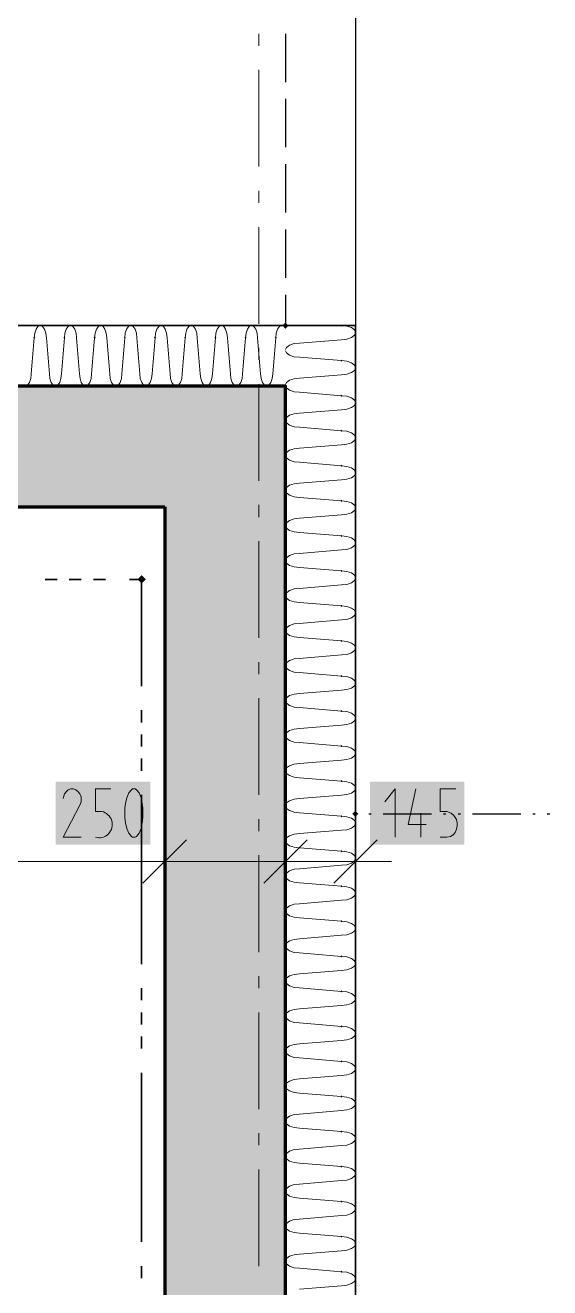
# Model space of a CAD drawing. Header units: millimetres. Extents: x 0 to 594, y 0 to 420.
# Drawn here: x 453.58 to 462.41, y 183.05 to 204.27 of the extents above; entities that cross this region are included whole.
import ezdxf

# ---------------------------------------------------------------- set-up
doc = ezdxf.new("R2010")
doc.units = ezdxf.units.MM
doc.header["$LTSCALE"] = 8
for name, color, linetype in [('PDF_Dokresleni nad rovinou rezu', 7, 'Continuous'), ('PDF_Dokresleni pod rovinou rezu', 7, 'Continuous'), ('PDF_Koty delkove', 7, 'Continuous'), ('PDF_Osy hlavni', 7, 'Continuous'), ('PDF_Pozarni useky', 3, 'Continuous'), ('PDF_Rampy', 7, 'Continuous'), ('PDF_Steny vnitrni', 7, 'Continuous'), ('PDF_Zatepleni', 7, 'Continuous')]:
    doc.layers.add(name, color=color, linetype=linetype)

msp = doc.modelspace()

# ---------------------------------------------------------------- linework, layer by layer
at = {"layer": 'PDF_Dokresleni nad rovinou rezu', "lineweight": 25}
for points in [[(459.137, 191.016), (459.157, 191.016)], [(459.36, 191.016), (459.4, 191.016)], [(459.603, 191.016), (460.416, 191.016)], [(460.619, 191.016), (460.66, 191.016)], [(460.863, 191.016), (460.904, 191.016)], [(461.107, 191.016), (461.92, 191.016)], [(462.123, 191.016), (462.163, 191.016)], [(462.366, 191.016), (462.407, 191.016)]]:
    msp.add_lwpolyline(points, dxfattribs=at)
at = {"layer": 'PDF_Dokresleni nad rovinou rezu', "lineweight": 25, "transparency": 33554559}
msp.add_solid([(459.086, 191.016), (459.137, 191.067), (459.137, 190.966), (459.187, 191.016)], dxfattribs=at)
at = {"layer": 'PDF_Dokresleni pod rovinou rezu', "lineweight": 25}
for points in [[(457.958, 204.133), (457.958, 203.32)], [(457.958, 203.035), (457.958, 202.223)], [(457.958, 201.938), (457.958, 201.126)], [(457.958, 200.841), (457.958, 200.029)], [(457.958, 199.744), (457.958, 199.224)]]:
    msp.add_lwpolyline(points, dxfattribs=at)
at = {"layer": 'PDF_Dokresleni pod rovinou rezu', "lineweight": 25, "transparency": 33554559}
msp.add_solid([(457.958, 199.275), (458.009, 199.224), (457.907, 199.224), (457.958, 199.173)], dxfattribs=at)
at = {"layer": 'PDF_Koty delkove', "lineweight": 18}
for points in [[(454.521, 190.621), (454.217, 190.621), (454.5, 191.163), (454.521, 191.217), (454.521, 191.299), (454.5, 191.352), (454.467, 191.393), (454.434, 191.421), (454.391, 191.434), (454.348, 191.434), (454.304, 191.421), (454.272, 191.393), (454.239, 191.352), (454.217, 191.272)], [(459.806, 190.621), (459.806, 191.434), (459.633, 191.217)], [(460.326, 190.838), (460.022, 190.838), (460.153, 191.434)], [(460.825, 191.434), (460.564, 191.434), (460.564, 191.055), (460.673, 191.055), (460.749, 191.027), (460.792, 190.987), (460.835, 190.919), (460.846, 190.866), (460.846, 190.811), (460.835, 190.757), (460.813, 190.703)], [(460.239, 190.621), (460.239, 191.027)], [(455.927, 189.605), (455.927, 190.215), (455.927, 190.824)], [(457.958, 189.605), (457.958, 190.215), (457.958, 190.824)], [(459.137, 189.605), (459.137, 190.215), (459.137, 190.824)], [(460.813, 190.703), (460.781, 190.662), (460.738, 190.635), (460.673, 190.621), (460.564, 190.621)], [(455.561, 189.849), (456.292, 190.58)], [(457.593, 189.849), (458.324, 190.58)], [(458.771, 189.849), (459.502, 190.58)], [(338.895, 190.215), (385.633, 190.215), (388.071, 190.215), (409.525, 190.215), (411.963, 190.215), (414.807, 190.215), (415.62, 190.215), (419.683, 190.215), (455.927, 190.215), (457.958, 190.215), (459.137, 190.215)], [(459.137, 190.215), (459.746, 190.215)]]:
    msp.add_lwpolyline(points, dxfattribs=at)
msp.add_lwpolyline([(455.02, 191.434), (454.76, 191.434), (454.76, 191.055), (454.868, 191.055, -1.032756), (454.76, 190.621)], format="xyb", dxfattribs=at)
msp.add_lwpolyline([(455.561, 190.947), (455.561, 191.109), (455.55, 191.19), (455.529, 191.285), (455.496, 191.366), (455.453, 191.421), (455.431, 191.434), (455.388, 191.434), (455.366, 191.421), (455.323, 191.366), (455.291, 191.285), (455.269, 191.19), (455.258, 191.109), (455.258, 190.947), (455.269, 190.866), (455.291, 190.77), (455.323, 190.689), (455.366, 190.635), (455.388, 190.621), (455.431, 190.621), (455.453, 190.635), (455.496, 190.689), (455.529, 190.77), (455.55, 190.866)], close=True, dxfattribs=at)
at = {"layer": 'PDF_Koty delkove', "color": 7, "lineweight": 18, "true_color": 0xffffff, "transparency": 33554559}
for points in [[(454.095, 190.499), (455.683, 190.499), (454.095, 191.555), (455.683, 191.555)], [(459.38, 190.499), (460.968, 190.499), (459.38, 191.555), (460.968, 191.555)]]:
    msp.add_solid(points, dxfattribs=at)
at = {"layer": 'PDF_Osy hlavni', "lineweight": 18}
for points in [[(457.511, 204.133), (457.511, 203.929)], [(457.511, 203.523), (457.511, 201.898)], [(457.511, 201.491), (457.511, 201.288)], [(457.511, 200.882), (457.511, 199.257)], [(457.511, 198.85), (457.511, 198.647)], [(457.511, 198.241), (457.511, 196.616)], [(457.511, 196.209), (457.511, 196.006)], [(457.511, 195.6), (457.511, 193.975)], [(457.511, 193.568), (457.511, 193.365)], [(457.511, 192.959), (457.511, 191.334)], [(457.511, 190.927), (457.511, 190.724)], [(457.511, 190.318), (457.511, 188.692)], [(457.511, 188.286), (457.511, 188.083)], [(457.511, 187.677), (457.511, 186.051)], [(457.511, 185.645), (457.511, 185.442)], [(457.511, 185.036), (457.511, 183.41)]]:
    msp.add_lwpolyline(points, dxfattribs=at)
at = {"layer": 'PDF_Pozarni useky', "lineweight": 35}
for points in [[(453.915, 194.958), (454.118, 194.958)], [(454.321, 194.958), (454.524, 194.958)], [(454.728, 194.958), (454.931, 194.958)], [(455.337, 194.958), (455.538, 194.958), (455.538, 193.162)], [(455.538, 192.756), (455.538, 192.552)], [(455.538, 192.349), (455.538, 192.146)], [(455.538, 191.943), (455.538, 191.74)], [(455.538, 191.334), (455.538, 188.489)], [(455.538, 188.083), (455.538, 187.88)], [(455.538, 187.677), (455.538, 187.473)], [(455.538, 187.27), (455.538, 187.067)], [(455.538, 186.661), (455.538, 183.817)], [(455.538, 183.41), (455.538, 183.207)]]:
    msp.add_lwpolyline(points, dxfattribs=at)
at = {"layer": 'PDF_Pozarni useky', "lineweight": 35, "transparency": 33554559}
for points in [[(455.538, 195.029), (455.609, 194.958), (455.467, 194.958), (455.538, 194.887)], [(455.467, 194.958), (455.538, 195.029), (455.538, 194.887), (455.609, 194.958)]]:
    msp.add_solid(points, dxfattribs=at)
at = {"layer": 'PDF_Rampy', "lineweight": 25}
msp.add_lwpolyline([(459.137, 258.831), (459.137, 199.224)], dxfattribs=at)
at = {"layer": 'PDF_Steny vnitrni', "lineweight": 70}
for points in [[(385.633, 149.166), (385.633, 149.166), (385.633, 147.134), (455.927, 147.134), (457.958, 147.134), (457.958, 198.208), (455.927, 198.208), (444.59, 198.208), (443.371, 198.208), (430.45, 198.208), (430.45, 198.005), (430.45, 196.177), (455.927, 196.177)], [(455.927, 196.177), (455.927, 181.752), (455.927, 180.94), (455.927, 149.166), (452.676, 149.166), (451.863, 149.166), (438.455, 149.166), (437.642, 149.166), (411.963, 149.166)]]:
    msp.add_lwpolyline(points, dxfattribs=at)
at = {"layer": 'PDF_Steny vnitrni', "color": 9, "lineweight": 9, "true_color": 0xc0c0c0, "transparency": 33554559}
for points in [[(455.927, 198.208), (430.45, 198.208), (455.927, 196.177), (430.45, 196.177)], [(457.958, 147.134), (457.958, 198.208), (455.927, 147.134), (455.927, 198.208)]]:
    msp.add_solid(points, dxfattribs=at)
at = {"layer": 'PDF_Zatepleni', "lineweight": 35}
for points in [[(444.59, 199.224), (444.59, 198.208), (455.927, 198.208), (457.958, 198.208), (457.958, 147.134)], [(459.136, 147.134), (459.137, 147.134), (459.137, 199.224), (457.958, 199.224), (445.119, 199.224)]]:
    msp.add_lwpolyline(points, dxfattribs=at)
at = {"layer": 'PDF_Zatepleni', "lineweight": 9}
for points in [[(453.936, 199.021), (453.928, 199.099), (453.906, 199.165), (453.873, 199.209), (453.834, 199.224), (453.795, 199.209), (453.762, 199.165), (453.74, 199.099), (453.732, 199.021)], [(454.444, 199.021), (454.436, 199.099), (454.414, 199.165), (454.381, 199.209), (454.342, 199.224), (454.303, 199.209), (454.27, 199.165), (454.248, 199.099), (454.24, 199.021)], [(454.85, 199.224), (454.811, 199.209), (454.778, 199.165), (454.756, 199.099), (454.748, 199.021)], [(454.951, 199.021), (454.944, 199.099), (454.922, 199.165), (454.889, 199.209), (454.85, 199.224)], [(455.358, 199.224), (455.319, 199.209), (455.286, 199.165), (455.264, 199.099)], [(455.459, 199.021), (455.452, 199.099), (455.43, 199.165), (455.397, 199.209), (455.358, 199.224)], [(455.866, 199.224), (455.827, 199.209), (455.794, 199.165), (455.772, 199.099), (455.764, 199.021)], [(455.905, 199.209), (455.866, 199.224)], [(455.967, 199.021), (455.96, 199.099), (455.937, 199.165), (455.905, 199.209)], [(456.374, 199.224), (456.335, 199.209), (456.302, 199.165), (456.28, 199.099), (456.272, 199.021)], [(456.475, 199.021), (456.467, 199.099), (456.445, 199.165), (456.412, 199.209), (456.374, 199.224)], [(456.881, 199.224), (456.843, 199.209), (456.81, 199.165), (456.788, 199.099), (456.78, 199.021)], [(456.983, 199.021), (456.975, 199.099), (456.953, 199.165), (456.92, 199.209), (456.881, 199.224)], [(457.389, 199.224), (457.35, 199.209), (457.318, 199.165), (457.296, 199.099), (457.288, 199.021)], [(457.491, 199.021), (457.483, 199.099), (457.461, 199.165), (457.428, 199.209), (457.389, 199.224)], [(457.897, 199.224), (457.858, 199.209), (457.825, 199.165), (457.803, 199.099), (457.796, 199.021)], [(457.958, 199.179), (457.936, 199.209), (457.897, 199.224)], [(459.137, 199.106), (459.119, 199.151), (459.068, 199.19), (458.991, 199.215), (458.901, 199.224)], [(453.682, 198.411), (453.732, 199.021)], [(453.936, 199.021), (453.986, 198.411)], [(454.19, 198.411), (454.24, 199.021)], [(454.444, 199.021), (454.494, 198.411)], [(454.698, 198.411), (454.748, 199.021)], [(454.951, 199.021), (455.002, 198.411), (455.009, 198.333), (455.032, 198.267), (455.065, 198.223), (455.093, 198.208)], [(455.206, 198.411), (455.256, 199.021)], [(455.264, 199.099), (455.256, 199.021)], [(455.459, 199.021), (455.51, 198.411), (455.517, 198.333), (455.54, 198.267), (455.573, 198.223), (455.601, 198.208)], [(455.714, 198.411), (455.764, 199.021)], [(455.967, 199.021), (456.018, 198.411), (456.025, 198.333), (456.047, 198.267), (456.081, 198.223), (456.109, 198.208)], [(456.222, 198.411), (456.272, 199.021)], [(456.475, 199.021), (456.525, 198.411), (456.533, 198.333), (456.555, 198.267), (456.588, 198.223), (456.617, 198.208)], [(456.73, 198.411), (456.78, 199.021)], [(456.983, 199.021), (457.033, 198.411), (457.041, 198.333), (457.063, 198.267), (457.096, 198.223), (457.125, 198.208)], [(457.237, 198.411), (457.288, 199.021)], [(457.491, 199.021), (457.541, 198.411), (457.549, 198.333), (457.571, 198.267), (457.604, 198.223), (457.633, 198.208)], [(457.745, 198.411), (457.796, 199.021)], [(458.194, 198.93), (458.103, 198.921), (458.026, 198.895), (457.975, 198.857), (457.958, 198.824)], [(458.901, 198.988), (458.194, 198.93)], [(458.901, 198.988), (458.991, 198.997), (459.068, 199.023), (459.119, 199.061), (459.137, 199.106)], [(457.958, 198.799), (457.975, 198.766), (458.026, 198.728), (458.103, 198.702), (458.194, 198.693)], [(458.194, 198.693), (458.901, 198.635)], [(458.194, 198.693), (458.194, 198.693)], [(459.137, 198.517), (459.119, 198.562), (459.068, 198.6), (458.991, 198.626), (458.901, 198.635)], [(458.901, 198.399), (458.991, 198.408), (459.068, 198.434), (459.119, 198.472), (459.137, 198.517)], [(453.591, 198.208), (453.619, 198.223), (453.652, 198.267), (453.674, 198.333), (453.682, 198.411)], [(453.682, 198.411), (453.682, 198.411)], [(453.986, 198.411), (453.994, 198.333), (454.016, 198.267), (454.049, 198.223), (454.077, 198.208)], [(454.16, 198.267), (454.182, 198.333), (454.19, 198.411)], [(454.19, 198.411), (454.19, 198.411)], [(454.494, 198.411), (454.502, 198.333), (454.524, 198.267), (454.557, 198.223), (454.585, 198.208)], [(454.607, 198.208), (454.635, 198.223), (454.668, 198.267), (454.69, 198.333), (454.698, 198.411)], [(454.698, 198.411), (454.698, 198.411)], [(455.114, 198.208), (455.143, 198.223), (455.176, 198.267), (455.198, 198.333), (455.206, 198.411)], [(455.206, 198.411), (455.206, 198.411)], [(455.622, 198.208), (455.651, 198.223), (455.684, 198.267), (455.706, 198.333), (455.714, 198.411)], [(455.714, 198.411), (455.714, 198.411)], [(456.13, 198.208), (456.159, 198.223), (456.192, 198.267), (456.214, 198.333), (456.222, 198.411)], [(456.222, 198.411), (456.222, 198.411)], [(456.638, 198.208), (456.667, 198.223), (456.7, 198.267), (456.722, 198.333), (456.73, 198.411)], [(456.73, 198.411), (456.73, 198.411)], [(456.73, 198.411), (456.73, 198.411)], [(457.146, 198.208), (457.174, 198.223), (457.208, 198.267), (457.23, 198.333), (457.237, 198.411)], [(457.237, 198.411), (457.237, 198.411)], [(457.654, 198.208), (457.682, 198.223), (457.715, 198.267), (457.738, 198.333), (457.745, 198.411)], [(457.745, 198.411), (457.745, 198.411)], [(458.103, 198.332), (458.026, 198.306), (457.975, 198.268), (457.958, 198.235)], [(458.194, 198.341), (458.103, 198.332)], [(458.901, 198.399), (458.194, 198.341)], [(454.099, 198.208), (454.127, 198.223), (454.16, 198.267)], [(457.958, 198.21), (457.975, 198.177), (458.026, 198.139), (458.103, 198.113), (458.194, 198.104)], [(458.194, 198.104), (458.901, 198.046)], [(458.194, 198.104), (458.194, 198.104)], [(459.137, 197.928), (459.119, 197.973), (459.068, 198.011), (458.991, 198.037), (458.901, 198.046)], [(458.901, 197.81), (458.991, 197.819), (459.068, 197.845), (459.119, 197.883), (459.137, 197.928)], [(458.901, 197.81), (458.194, 197.752), (458.103, 197.743), (458.026, 197.717), (457.975, 197.679), (457.958, 197.646)], [(457.958, 197.621), (457.975, 197.588), (458.026, 197.55), (458.103, 197.524), (458.194, 197.515)], [(458.194, 197.515), (458.901, 197.457)], [(458.194, 197.515), (458.194, 197.515)], [(459.137, 197.339), (459.119, 197.384), (459.068, 197.422), (458.991, 197.448), (458.901, 197.457)], [(458.901, 197.221), (458.194, 197.163)], [(458.901, 197.221), (458.991, 197.23), (459.068, 197.255), (459.119, 197.294), (459.137, 197.339)], [(458.194, 197.163), (458.103, 197.154), (458.026, 197.128), (457.975, 197.089), (457.958, 197.057)], [(457.958, 197.032), (457.975, 196.999), (458.026, 196.96), (458.103, 196.935), (458.194, 196.926)], [(458.194, 196.926), (458.901, 196.867)], [(458.194, 196.926), (458.194, 196.926)], [(459.137, 196.75), (459.119, 196.795), (459.068, 196.833), (458.991, 196.858), (458.901, 196.867)], [(458.194, 196.573), (458.103, 196.564), (458.026, 196.539), (457.975, 196.5), (457.958, 196.467)], [(458.901, 196.632), (458.194, 196.573)], [(458.901, 196.632), (458.991, 196.641), (459.068, 196.666), (459.119, 196.704), (459.137, 196.75)], [(457.958, 196.443), (457.975, 196.41), (458.026, 196.371), (458.103, 196.346), (458.194, 196.337)], [(458.194, 196.337), (458.901, 196.278)], [(458.194, 196.337), (458.194, 196.337)], [(458.194, 195.984), (458.901, 196.043), (458.991, 196.052), (459.068, 196.077), (459.119, 196.115), (459.137, 196.16)], [(459.137, 196.16), (459.119, 196.206), (459.068, 196.244), (458.991, 196.269), (458.901, 196.278)], [(458.194, 195.984), (458.103, 195.975), (458.026, 195.95), (457.975, 195.911), (457.958, 195.878)], [(457.958, 195.853), (457.975, 195.821), (458.026, 195.782), (458.103, 195.756), (458.194, 195.747)], [(458.194, 195.747), (458.901, 195.689)], [(458.194, 195.747), (458.194, 195.747)], [(459.137, 195.571), (459.119, 195.616), (459.068, 195.655), (458.991, 195.68), (458.901, 195.689)], [(458.901, 195.453), (458.991, 195.462), (459.068, 195.488), (459.119, 195.526), (459.137, 195.571)], [(458.194, 195.395), (458.103, 195.386), (458.026, 195.36), (457.975, 195.322), (457.958, 195.289)], [(458.901, 195.453), (458.194, 195.395)], [(457.958, 195.264), (457.975, 195.231), (458.026, 195.193), (458.103, 195.167), (458.194, 195.158)], [(458.194, 195.158), (458.901, 195.1)], [(458.194, 195.158), (458.194, 195.158)], [(459.137, 194.982), (459.119, 195.027), (459.068, 195.065), (458.991, 195.091), (458.901, 195.1)], [(458.901, 194.864), (458.991, 194.873), (459.068, 194.899), (459.119, 194.937), (459.137, 194.982)], [(458.194, 194.806), (458.103, 194.797), (458.026, 194.771), (457.975, 194.733), (457.958, 194.7)], [(457.958, 194.675), (457.975, 194.642), (458.026, 194.604), (458.103, 194.578), (458.194, 194.569)], [(458.901, 194.864), (458.194, 194.806)], [(458.194, 194.569), (458.901, 194.511)], [(458.194, 194.569), (458.194, 194.569)], [(459.137, 194.393), (459.119, 194.438), (459.068, 194.476), (458.991, 194.502), (458.901, 194.511)], [(458.901, 194.275), (458.194, 194.217)], [(458.901, 194.275), (458.991, 194.284), (459.068, 194.31), (459.119, 194.348), (459.137, 194.393)], [(458.194, 194.217), (458.103, 194.208), (458.026, 194.182), (457.975, 194.144), (457.958, 194.111)], [(457.958, 194.086), (457.975, 194.053), (458.026, 194.015), (458.103, 193.989), (458.194, 193.98)], [(458.194, 193.98), (458.901, 193.922)], [(458.194, 193.98), (458.194, 193.98)], [(459.137, 193.804), (459.119, 193.849), (459.068, 193.887), (458.991, 193.913), (458.901, 193.922)], [(458.194, 193.628), (458.103, 193.619), (458.026, 193.593), (457.975, 193.555), (457.958, 193.522)], [(458.194, 193.628), (458.901, 193.686), (458.991, 193.695), (459.068, 193.72), (459.119, 193.759), (459.137, 193.804)], [(457.958, 193.497), (457.975, 193.464), (458.026, 193.425), (458.103, 193.4), (458.194, 193.391)], [(458.194, 193.391), (458.901, 193.332)], [(458.194, 193.391), (458.194, 193.391)], [(459.137, 193.215), (459.119, 193.26), (459.068, 193.298), (458.991, 193.323), (458.901, 193.332)], [(458.901, 193.097), (458.991, 193.106), (459.068, 193.131), (459.119, 193.17), (459.137, 193.215)], [(458.194, 193.038), (458.103, 193.029), (458.026, 193.004), (457.975, 192.965), (457.958, 192.932)], [(458.901, 193.097), (458.194, 193.038)], [(457.958, 192.908), (457.975, 192.875), (458.026, 192.836), (458.103, 192.811), (458.194, 192.802)], [(458.194, 192.802), (458.901, 192.743)], [(458.194, 192.802), (458.194, 192.802)], [(459.137, 192.625), (459.119, 192.671), (459.068, 192.709), (458.991, 192.734), (458.901, 192.743)], [(458.901, 192.508), (458.991, 192.517), (459.068, 192.542), (459.119, 192.58), (459.137, 192.625)], [(458.194, 192.449), (458.103, 192.44), (458.026, 192.415), (457.975, 192.376), (457.958, 192.343)], [(458.901, 192.508), (458.194, 192.449)], [(457.958, 192.318), (457.975, 192.286), (458.026, 192.247), (458.103, 192.221), (458.194, 192.212)], [(458.194, 192.212), (458.901, 192.154)], [(458.194, 192.212), (458.194, 192.212)], [(459.137, 192.036), (459.119, 192.081), (459.068, 192.12), (458.991, 192.145), (458.901, 192.154)], [(458.901, 191.918), (458.194, 191.86)], [(458.901, 191.918), (458.991, 191.927), (459.068, 191.953), (459.119, 191.991), (459.137, 192.036)], [(458.194, 191.86), (458.103, 191.851), (458.026, 191.825), (457.975, 191.787), (457.958, 191.754)], [(457.958, 191.729), (457.975, 191.696), (458.026, 191.658), (458.103, 191.632), (458.194, 191.623)], [(458.194, 191.623), (458.901, 191.565)], [(458.194, 191.623), (458.194, 191.623)], [(459.137, 191.447), (459.119, 191.492), (459.068, 191.53), (458.991, 191.556), (458.901, 191.565)], [(458.194, 191.271), (458.103, 191.262), (458.026, 191.236), (457.975, 191.198)], [(458.901, 191.329), (458.194, 191.271)], [(458.901, 191.329), (458.991, 191.338), (459.068, 191.364), (459.119, 191.402), (459.137, 191.447)], [(457.975, 191.198), (457.958, 191.165)], [(457.958, 191.14), (457.975, 191.107), (458.026, 191.069), (458.103, 191.043), (458.194, 191.034)], [(458.194, 191.034), (458.901, 190.976)], [(458.194, 191.034), (458.194, 191.034)], [(459.137, 190.858), (459.119, 190.903), (459.068, 190.941), (458.991, 190.967), (458.901, 190.976)], [(458.901, 190.74), (458.991, 190.749), (459.068, 190.775), (459.119, 190.813), (459.137, 190.858)], [(458.194, 190.682), (458.103, 190.673), (458.026, 190.647), (457.975, 190.609), (457.958, 190.576)], [(458.901, 190.74), (458.194, 190.682)], [(457.958, 190.551), (457.975, 190.518), (458.026, 190.48), (458.103, 190.454), (458.194, 190.445)], [(458.194, 190.445), (458.901, 190.387)], [(458.194, 190.445), (458.194, 190.445)], [(459.137, 190.269), (459.119, 190.314), (459.068, 190.352), (458.991, 190.378), (458.901, 190.387)], [(458.901, 190.151), (458.991, 190.16), (459.068, 190.185), (459.119, 190.224), (459.137, 190.269)], [(458.194, 190.093), (458.103, 190.084), (458.026, 190.058), (457.975, 190.02), (457.958, 189.987)], [(458.901, 190.151), (458.194, 190.093)], [(457.958, 189.962), (457.975, 189.929), (458.026, 189.89), (458.103, 189.865), (458.194, 189.856)], [(458.194, 189.856), (458.901, 189.797)], [(458.194, 189.856), (458.194, 189.856)], [(459.137, 189.68), (459.119, 189.725), (459.068, 189.763), (458.991, 189.788), (458.901, 189.797)], [(458.901, 189.562), (458.991, 189.571), (459.068, 189.596), (459.119, 189.635), (459.137, 189.68)], [(458.194, 189.503), (458.103, 189.494), (458.026, 189.469), (457.975, 189.43), (457.958, 189.397)], [(457.958, 189.373), (457.975, 189.34), (458.026, 189.301), (458.103, 189.276), (458.194, 189.267)], [(458.901, 189.562), (458.194, 189.503)], [(458.194, 189.267), (458.901, 189.208)], [(458.194, 189.267), (458.194, 189.267)], [(459.137, 189.09), (459.119, 189.136), (459.068, 189.174), (458.991, 189.199), (458.901, 189.208)], [(458.901, 188.973), (458.194, 188.914)], [(458.901, 188.973), (458.991, 188.982), (459.068, 189.007), (459.119, 189.045), (459.137, 189.09)], [(458.194, 188.914), (458.103, 188.905), (458.026, 188.88), (457.975, 188.841), (457.958, 188.808)], [(457.958, 188.784), (457.975, 188.751), (458.026, 188.712), (458.103, 188.686), (458.194, 188.677)], [(458.194, 188.677), (458.901, 188.619)], [(458.194, 188.677), (458.194, 188.677)], [(459.137, 188.501), (459.119, 188.546), (459.068, 188.585), (458.991, 188.61), (458.901, 188.619)], [(458.194, 188.325), (458.103, 188.316), (458.026, 188.29), (457.975, 188.252), (457.958, 188.219)], [(458.901, 188.383), (458.194, 188.325)], [(458.901, 188.383), (458.991, 188.392), (459.068, 188.418), (459.119, 188.456), (459.137, 188.501)], [(457.958, 188.194), (457.975, 188.161), (458.026, 188.123), (458.103, 188.097), (458.194, 188.088)], [(458.194, 188.088), (458.901, 188.03)], [(458.194, 188.088), (458.194, 188.088)], [(459.137, 187.912), (459.119, 187.957), (459.068, 187.995), (458.991, 188.021), (458.901, 188.03)], [(458.901, 187.794), (458.991, 187.803), (459.068, 187.829), (459.119, 187.867), (459.137, 187.912)], [(458.194, 187.736), (458.103, 187.727), (458.026, 187.701), (457.975, 187.663), (457.958, 187.63)], [(458.901, 187.794), (458.194, 187.736)], [(457.958, 187.605), (457.975, 187.572), (458.026, 187.534), (458.103, 187.508), (458.194, 187.499)], [(458.194, 187.499), (458.901, 187.441)], [(458.194, 187.499), (458.194, 187.499)], [(458.194, 187.147), (458.901, 187.205), (458.991, 187.214), (459.068, 187.24), (459.119, 187.278), (459.137, 187.323)], [(459.137, 187.323), (459.119, 187.368), (459.068, 187.406), (458.991, 187.432), (458.901, 187.441)], [(458.194, 187.147), (458.103, 187.138), (458.026, 187.112), (457.975, 187.074), (457.958, 187.041)], [(457.958, 187.016), (457.975, 186.983), (458.026, 186.945), (458.103, 186.919), (458.194, 186.91)], [(458.194, 186.91), (458.901, 186.852)], [(458.194, 186.91), (458.194, 186.91)], [(459.137, 186.734), (459.119, 186.779), (459.068, 186.817), (458.991, 186.843), (458.901, 186.852)], [(458.194, 186.558), (458.901, 186.616), (458.991, 186.625), (459.068, 186.65), (459.119, 186.689), (459.137, 186.734)], [(458.194, 186.558), (458.103, 186.549), (458.026, 186.523), (457.975, 186.485), (457.958, 186.452)], [(457.958, 186.427), (457.975, 186.394), (458.026, 186.356), (458.103, 186.33), (458.194, 186.321)], [(458.194, 186.321), (458.901, 186.262)], [(458.194, 186.321), (458.194, 186.321)], [(459.137, 186.145), (459.119, 186.19), (459.068, 186.228), (458.991, 186.254), (458.901, 186.262)], [(458.194, 185.968), (458.103, 185.959), (458.026, 185.934), (457.975, 185.895), (457.958, 185.862)], [(458.901, 186.027), (458.194, 185.968)], [(458.901, 186.027), (458.991, 186.036), (459.068, 186.061), (459.119, 186.1), (459.137, 186.145)], [(457.958, 185.838), (457.975, 185.805), (458.026, 185.766)], [(458.026, 185.766), (458.103, 185.741), (458.194, 185.732)], [(458.194, 185.732), (458.901, 185.673)], [(458.194, 185.732), (458.194, 185.732)], [(459.137, 185.555), (459.119, 185.601), (459.068, 185.639), (458.991, 185.664), (458.901, 185.673)], [(458.901, 185.438), (458.991, 185.447), (459.068, 185.472), (459.119, 185.51), (459.137, 185.555)], [(458.194, 185.379), (458.103, 185.37), (458.026, 185.345), (457.975, 185.306), (457.958, 185.273)], [(458.901, 185.438), (458.194, 185.379)], [(457.958, 185.249), (457.975, 185.216), (458.026, 185.177), (458.103, 185.152), (458.194, 185.142)], [(458.194, 185.142), (458.901, 185.084)], [(458.194, 185.142), (458.194, 185.142)], [(458.194, 184.79), (458.901, 184.848), (458.991, 184.857), (459.068, 184.883), (459.119, 184.921), (459.137, 184.966)], [(459.137, 184.966), (459.119, 185.011), (459.068, 185.05), (458.991, 185.075), (458.901, 185.084)], [(458.194, 184.79), (458.103, 184.781), (458.026, 184.755), (457.975, 184.717), (457.958, 184.684)], [(457.958, 184.659), (457.975, 184.626), (458.026, 184.588), (458.103, 184.562), (458.194, 184.553)], [(458.194, 184.553), (458.901, 184.495)], [(458.194, 184.553), (458.194, 184.553)], [(459.137, 184.377), (459.119, 184.422), (459.068, 184.46), (458.991, 184.486), (458.901, 184.495)], [(458.194, 184.201), (458.901, 184.259), (458.991, 184.268), (459.068, 184.294), (459.119, 184.332), (459.137, 184.377)], [(458.194, 184.201), (458.103, 184.192), (458.026, 184.166), (457.975, 184.128), (457.958, 184.095)], [(457.958, 184.07), (457.975, 184.037), (458.026, 183.999), (458.103, 183.973), (458.194, 183.964)], [(458.194, 183.964), (458.901, 183.906)], [(458.194, 183.964), (458.194, 183.964)], [(458.194, 183.964), (458.194, 183.964)], [(459.137, 183.788), (459.119, 183.833), (459.068, 183.871), (458.991, 183.897), (458.901, 183.906)], [(458.901, 183.67), (458.194, 183.612)], [(458.901, 183.67), (458.991, 183.679), (459.068, 183.705), (459.119, 183.743), (459.137, 183.788)], [(458.103, 183.603), (458.026, 183.577), (457.975, 183.539), (457.958, 183.506)], [(457.958, 183.481), (457.975, 183.448), (458.026, 183.41), (458.103, 183.384), (458.194, 183.375)], [(458.194, 183.612), (458.103, 183.603)], [(458.194, 183.375), (458.901, 183.317)], [(458.194, 183.375), (458.194, 183.375)], [(459.137, 183.199), (459.119, 183.244), (459.068, 183.282), (458.991, 183.308), (458.901, 183.317)], [(458.901, 183.081), (458.991, 183.09), (459.068, 183.116), (459.119, 183.154), (459.137, 183.199)], [(458.901, 183.081), (458.194, 183.023)]]:
    msp.add_lwpolyline(points, dxfattribs=at)
at = {"layer": 'PDF_Zatepleni', "lineweight": 9, "transparency": 33554559}
for points in [[(458.919, 199.224), (458.901, 199.206), (458.883, 199.224)], [(453.732, 199.039), (453.751, 199.021), (453.714, 199.021), (453.732, 199.003)], [(454.24, 199.039), (454.259, 199.021), (454.222, 199.021), (454.24, 199.003)], [(454.748, 199.039), (454.767, 199.021), (454.73, 199.021), (454.748, 199.003)], [(455.256, 199.039), (455.274, 199.021), (455.238, 199.021), (455.256, 199.003)], [(455.764, 199.039), (455.782, 199.021), (455.746, 199.021), (455.764, 199.003)], [(456.272, 199.039), (456.29, 199.021), (456.254, 199.021), (456.272, 199.003)], [(456.78, 199.039), (456.798, 199.021), (456.762, 199.021), (456.78, 199.003)], [(457.288, 199.039), (457.306, 199.021), (457.269, 199.021), (457.288, 199.003)], [(457.796, 199.039), (457.814, 199.021), (457.777, 199.021), (457.796, 199.003)], [(458.901, 198.653), (458.919, 198.635), (458.883, 198.635), (458.901, 198.617)], [(458.901, 198.064), (458.919, 198.046), (458.883, 198.046), (458.901, 198.027)], [(458.901, 197.475), (458.919, 197.457), (458.883, 197.457), (458.901, 197.438)], [(458.901, 196.886), (458.919, 196.867), (458.883, 196.867), (458.901, 196.849)], [(458.901, 196.297), (458.919, 196.278), (458.883, 196.278), (458.901, 196.26)], [(458.901, 195.707), (458.919, 195.689), (458.883, 195.689), (458.901, 195.671)], [(458.901, 195.118), (458.919, 195.1), (458.883, 195.1), (458.901, 195.082)], [(458.901, 194.529), (458.919, 194.511), (458.883, 194.511), (458.901, 194.492)], [(458.901, 193.94), (458.919, 193.922), (458.883, 193.922), (458.901, 193.903)], [(458.901, 193.351), (458.919, 193.332), (458.883, 193.332), (458.901, 193.314)], [(458.901, 192.762), (458.919, 192.743), (458.883, 192.743), (458.901, 192.725)], [(458.901, 192.172), (458.919, 192.154), (458.883, 192.154), (458.901, 192.136)], [(458.901, 191.583), (458.919, 191.565), (458.883, 191.565), (458.901, 191.547)], [(458.901, 190.994), (458.919, 190.976), (458.883, 190.976), (458.901, 190.957)], [(458.901, 190.405), (458.919, 190.387), (458.883, 190.387), (458.901, 190.368)], [(458.901, 189.816), (458.919, 189.797), (458.883, 189.797), (458.901, 189.779)], [(458.901, 189.227), (458.919, 189.208), (458.883, 189.208), (458.901, 189.19)], [(458.901, 188.637), (458.919, 188.619), (458.883, 188.619), (458.901, 188.601)], [(458.901, 188.048), (458.919, 188.03), (458.883, 188.03), (458.901, 188.012)], [(458.901, 187.459), (458.919, 187.441), (458.883, 187.441), (458.901, 187.423)], [(458.901, 186.87), (458.919, 186.852), (458.883, 186.852), (458.901, 186.833)], [(458.901, 186.281), (458.919, 186.262), (458.883, 186.262), (458.901, 186.244)], [(458.901, 185.692), (458.919, 185.673), (458.883, 185.673), (458.901, 185.655)], [(458.901, 185.102), (458.919, 185.084), (458.883, 185.084), (458.901, 185.066)], [(458.901, 184.513), (458.919, 184.495), (458.883, 184.495), (458.901, 184.477)], [(458.901, 183.924), (458.919, 183.906), (458.883, 183.906), (458.901, 183.888)], [(458.901, 183.335), (458.919, 183.317), (458.883, 183.317), (458.901, 183.298)]]:
    msp.add_solid(points, dxfattribs=at)

doc.saveas('drawing.dxf')
